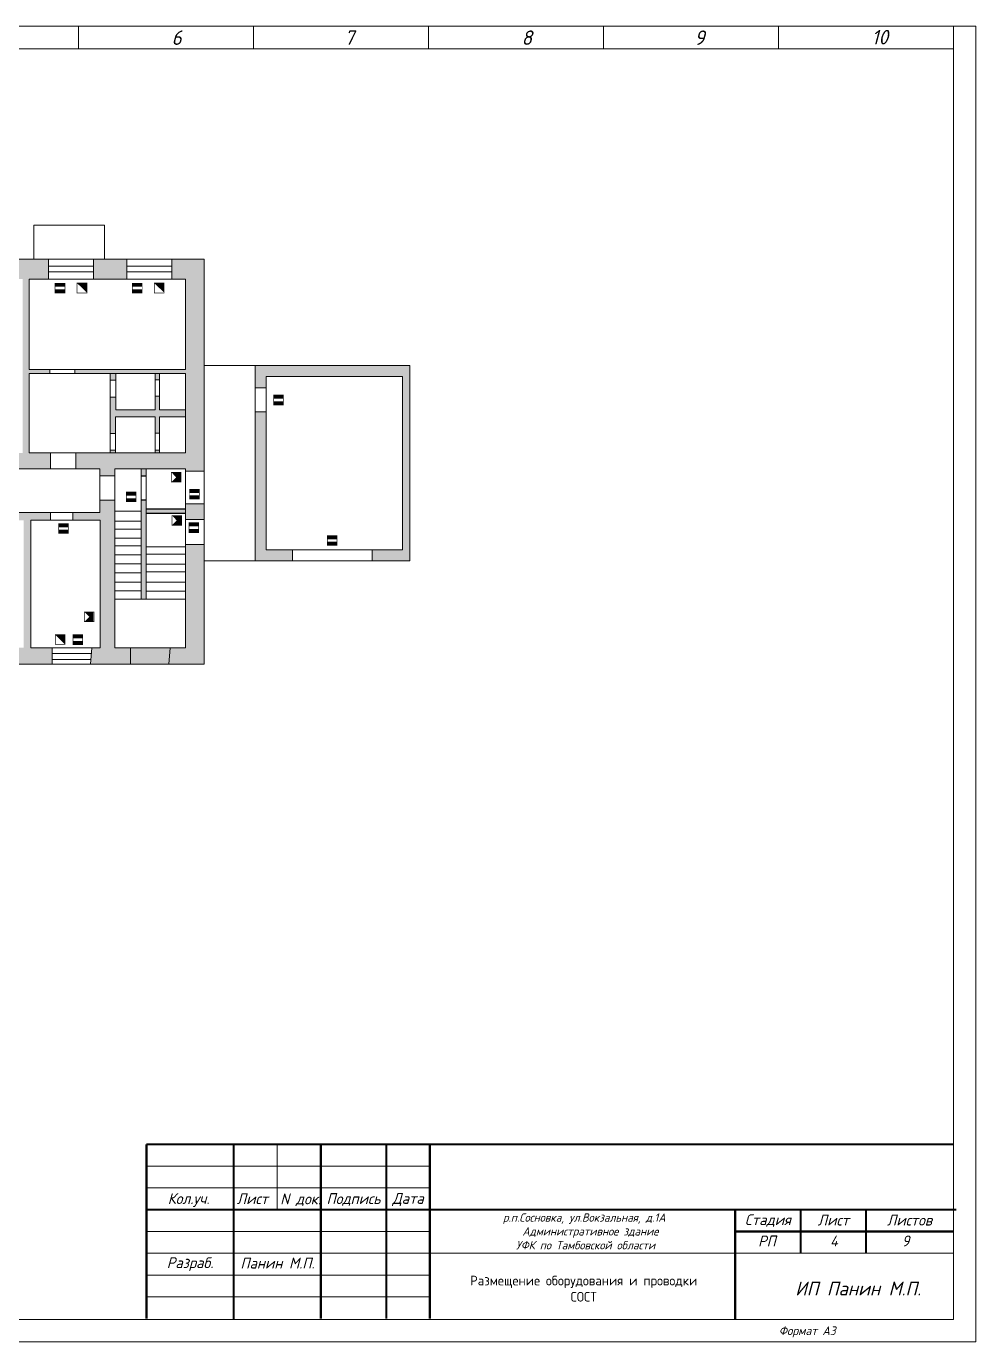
# Model space of a CAD drawing. Header units: inches. Extents: x 859 to 2956, y 393 to 1752.
# Drawn here: x 2884.4 to 2953, y 1273.5 to 1368.6 of the extents above; entities that cross this region are included whole.
import ezdxf

# ---------------------------------------------------------------- set-up
doc = ezdxf.new("R2010")
doc.units = ezdxf.units.IN
doc.header["$MEASUREMENT"] = 0
doc.linetypes.add('Caddy_Solid', pattern=[0])
doc.layers.get('0').transparency = 0.7
for name, color, linetype in [('BLK_12_THHN', 9, 'Continuous'), ('DESC', 7, 'Continuous'), ('LINK', 9, 'Continuous')]:
    doc.layers.add(name, color=color, linetype=linetype)
doc.styles.get("Standard").update_dxf_attribs({"font": 'GOST_Common Italic_0.ttf'})

# ---------------------------------------------------------------- blocks, each defined once
blk = doc.blocks.new('Звуковой')
blk.add_lwpolyline([(0.1, 2.9, 0, 4, 0), (1.5, 1.51, 4, 4, 0)], format="xyseb")
at = {"const_width": 0.2}
blk.add_lwpolyline([(0, 0), (0, 3), (3, 3), (3, 0)], close=True, dxfattribs=at)
blk = doc.blocks.new('Объем')
at = {"const_width": 0.2}
blk.add_lwpolyline([(0, 0), (0, 3), (3, 3), (3, 0)], close=True, dxfattribs=at)
for points in [[(0.21, 2.94), (0.21, 0.09)], [(0.41, 2.94), (0.41, 0.09)], [(0.61, 2.94), (0.61, 0.09)], [(0.8, 2.94), (0.8, 0.09)], [(1.01, 2.94), (1.01, 0.09)], [(1.21, 2.94), (1.21, 0.09)], [(1.39, 1.52), (2.81, 2.97)], [(1.39, 2.94), (1.39, 0.09)], [(1.39, 1.48), (2.82, 0.03)], [(1.56, 2.93), (1.56, 1.76)], [(1.56, 0.09), (1.56, 1.25)], [(1.74, 0.06), (1.74, 1.05)], [(1.76, 2.94), (1.76, 1.94)], [(1.94, 2.95), (1.94, 2.15)], [(1.94, 0.06), (1.94, 0.87)], [(2.13, 2.93), (2.13, 2.33)], [(2.13, 0.05), (2.13, 0.66)], [(2.3, 2.93), (2.3, 2.52)], [(2.31, 0.06), (2.31, 0.48)], [(2.49, 2.94), (2.49, 2.7)], [(2.49, 0.07), (2.49, 0.29)]]:
    blk.add_lwpolyline(points, dxfattribs=at)

msp = doc.modelspace()

# ---------------------------------------------------------------- hatches: boundary and pattern name
at = {"layer": 'DESC'}
h = msp.add_hatch(color=0, dxfattribs=at)
h.dxf.hatch_style = 1
h.paths.add_polyline_path([(2838.055, 1340.565), (2839.33, 1340.565), (2839.33, 1350.309), (2840.451, 1350.309), (2840.451, 1351.752), (2838.055, 1351.752)], flags=17)
h.paths.add_polyline_path([(2845.073, 1350.309), (2846.349, 1350.309), (2846.349, 1351.752), (2845.115, 1351.752), (2843.698, 1351.752), (2843.698, 1350.309), (2844.527, 1350.309), (2844.527, 1337.743), (2839.33, 1337.743), (2839.33, 1338.696), (2838.055, 1338.696), (2838.055, 1336.467), (2839.33, 1336.467), (2839.33, 1336.602), (2844.527, 1336.602), (2844.527, 1336.079), (2845.073, 1336.079), (2845.073, 1336.602), (2847.273, 1336.602), (2847.273, 1337.743), (2845.073, 1337.743)])
h.paths.add_polyline_path([(2853.051, 1350.309), (2853.051, 1351.752), (2849.596, 1351.752), (2849.596, 1350.309), (2851.008, 1350.309), (2851.008, 1337.743), (2849.096, 1337.743), (2849.096, 1336.602), (2853.804, 1336.602), (2853.804, 1337.743), (2851.528, 1337.743), (2851.528, 1350.309)])
h.paths.add_polyline_path([(2859.618, 1350.309), (2859.618, 1351.752), (2856.298, 1351.752), (2856.298, 1350.309)])
h.paths.add_polyline_path([(2864.782, 1350.309), (2866.384, 1350.309), (2866.384, 1351.752), (2864.877, 1351.752), (2862.865, 1351.752), (2862.865, 1350.309), (2864.199, 1350.309), (2864.199, 1337.743), (2862.058, 1337.743), (2862.058, 1336.602), (2866.829, 1336.602), (2866.829, 1337.743), (2864.782, 1337.743)])
h.paths.add_polyline_path([(2871.261, 1350.309), (2871.261, 1337.743), (2868.652, 1337.743), (2868.652, 1336.602), (2873.561, 1336.602), (2873.561, 1337.743), (2871.589, 1337.743), (2871.589, 1350.309), (2873.016, 1350.309), (2873.016, 1351.752), (2869.631, 1351.752), (2869.631, 1350.309)])
h.paths.add_polyline_path([(2879.634, 1350.309), (2879.634, 1351.752), (2876.263, 1351.752), (2876.263, 1350.309), (2877.652, 1350.309), (2877.652, 1337.743), (2875.385, 1337.743), (2875.385, 1336.602), (2879.943, 1336.602), (2879.943, 1337.743), (2878.229, 1337.743), (2878.229, 1350.309)])
h.paths.add_polyline_path([(2884.164, 1350.309), (2884.164, 1337.743), (2881.767, 1337.743), (2881.767, 1336.602), (2886.177, 1336.602), (2886.177, 1337.743), (2884.62, 1337.743), (2884.62, 1343.481), (2886.118, 1343.481), (2886.118, 1343.769), (2884.62, 1343.769), (2884.62, 1350.309), (2886.018, 1350.309), (2886.018, 1351.752), (2884.969, 1351.752), (2882.881, 1351.752), (2882.881, 1350.309)])
h.paths.add_polyline_path([(2891.678, 1350.309), (2891.678, 1351.752), (2889.265, 1351.752), (2889.265, 1350.309)], flags=17)
h.paths.add_polyline_path([(2897.272, 1351.752), (2894.925, 1351.752), (2894.925, 1350.309), (2895.911, 1350.309), (2895.911, 1343.769), (2887.928, 1343.769), (2887.928, 1343.481), (2895.911, 1343.481), (2895.911, 1337.743), (2888.001, 1337.743), (2888.001, 1336.602), (2889.734, 1336.602), (2889.734, 1336.087), (2890.81, 1336.087), (2890.81, 1336.597), (2895.911, 1336.597), (2895.911, 1336.419), (2897.272, 1336.419)])
at = {"layer": 'DESC', "lineweight": 15}
h = msp.add_hatch(color=0, dxfattribs=at)
h.dxf.hatch_style = 1
h.paths.add_polyline_path([(2886.502, 1349.567), (2886.502, 1349.305), (2887.208, 1349.305), (2887.208, 1349.567)])
h.paths.add_polyline_path([(2887.208, 1349.749), (2887.208, 1350.011), (2886.502, 1350.011), (2886.502, 1349.749)])
h = msp.add_hatch(color=0, dxfattribs=at)
h.dxf.hatch_style = 1
h.paths.add_polyline_path([(2892.087, 1349.567), (2892.087, 1349.305), (2892.792, 1349.305), (2892.792, 1349.567)])
h.paths.add_polyline_path([(2892.792, 1349.749), (2892.792, 1350.011), (2892.087, 1350.011), (2892.087, 1349.749)])
at = {"layer": 'DESC'}
h = msp.add_hatch(color=0, dxfattribs=at)
h.dxf.hatch_style = 1
h.paths.add_polyline_path([(2897.272, 1331.128), (2895.911, 1331.128), (2895.911, 1323.67), (2894.813, 1323.67), (2894.727, 1322.481), (2897.272, 1322.481)])
h.paths.add_polyline_path([(2897.272, 1332.943), (2897.272, 1334.072), (2895.911, 1334.072), (2895.911, 1332.943)])
h.paths.add_polyline_path([(2890.81, 1323.67), (2890.81, 1334.338), (2889.734, 1334.338), (2889.734, 1333.448), (2887.795, 1333.448), (2887.795, 1332.888), (2889.758, 1332.888), (2889.758, 1323.67), (2889.147, 1323.67), (2889.061, 1322.481), (2891.948, 1322.481), (2891.948, 1323.67)])
h.paths.add_polyline_path([(2881.544, 1333.448), (2881.544, 1332.888), (2884.228, 1332.888), (2884.228, 1323.67), (2882.526, 1323.67), (2882.44, 1322.481), (2883.285, 1322.481), (2886.281, 1322.481), (2886.281, 1323.67), (2884.752, 1323.67), (2884.752, 1332.888), (2886.178, 1332.888), (2886.178, 1333.448)])
h.paths.add_polyline_path([(2879.772, 1332.888), (2879.772, 1333.448), (2875.117, 1333.448), (2875.117, 1332.888), (2877.641, 1332.888), (2877.641, 1328.683), (2871.424, 1328.683), (2871.424, 1332.888), (2873.588, 1332.888), (2873.588, 1333.448), (2871.07, 1333.448), (2871.07, 1328.092), (2871.424, 1328.092), (2871.424, 1328.291), (2877.641, 1328.291), (2877.641, 1323.67), (2875.934, 1323.67), (2875.847, 1322.481), (2879.661, 1322.481), (2879.661, 1323.67), (2878.141, 1323.67), (2878.141, 1332.888)])
h.paths.add_polyline_path([(2871.424, 1323.67), (2871.424, 1326.52), (2871.07, 1326.52), (2871.07, 1323.67), (2869.93, 1323.67), (2869.93, 1322.481), (2873.068, 1322.481), (2873.068, 1323.67)])
h.paths.add_polyline_path([(2865.993, 1322.481), (2865.993, 1323.67), (2864.612, 1323.67), (2864.612, 1333.448), (2861.961, 1333.448), (2861.961, 1332.888), (2864.104, 1332.888), (2864.104, 1323.67), (2862.439, 1323.67), (2862.353, 1322.481)])
h.paths.add_polyline_path([(2848.96, 1333.448), (2848.96, 1332.888), (2850.806, 1332.888), (2850.806, 1323.67), (2848.878, 1323.67), (2848.792, 1322.481), (2852.864, 1322.481), (2852.864, 1323.67), (2851.294, 1323.67), (2851.294, 1332.888), (2853.77, 1332.888), (2853.77, 1333.448)])
h.paths.add_polyline_path([(2860.107, 1332.888), (2860.107, 1333.448), (2855.492, 1333.448), (2855.492, 1332.888)])
h.paths.add_polyline_path([(2847.194, 1332.888), (2847.194, 1333.448), (2845.073, 1333.448), (2845.073, 1334.378), (2844.527, 1334.378), (2844.527, 1323.67), (2842.996, 1323.67), (2842.91, 1322.481), (2846.013, 1322.481), (2846.013, 1323.67), (2845.073, 1323.67), (2845.073, 1332.888)])
h.paths.add_polyline_path([(2838.055, 1322.481), (2840.131, 1322.481), (2840.131, 1323.67), (2839.33, 1323.67), (2839.33, 1330.733), (2838.055, 1330.733)])
h.paths.add_polyline_path([(2839.33, 1332.77), (2839.33, 1333.787), (2838.055, 1333.787), (2838.055, 1332.77)])
h.paths.add_polyline_path([(2860.234, 1336.602), (2860.234, 1337.743), (2855.627, 1337.743), (2855.627, 1336.602)])
h.paths.add_polyline_path([(2859.573, 1322.481), (2859.573, 1323.67), (2855.73, 1323.67), (2855.644, 1322.481)])
h.paths.add_polyline_path([(2911.602, 1343.26), (2911.602, 1330.738), (2909.406, 1330.738), (2909.406, 1329.944), (2912.113, 1329.944), (2912.113, 1344.054), (2900.943, 1344.054), (2900.943, 1342.447), (2901.736, 1342.447), (2901.736, 1343.26)])
h.paths.add_polyline_path([(2901.736, 1330.738), (2901.736, 1340.706), (2900.943, 1340.706), (2900.943, 1329.944), (2903.643, 1329.944), (2903.643, 1330.738)], flags=17)
h = msp.add_hatch(color=0, dxfattribs=at)
h.dxf.hatch_style = 1
h.paths.add_polyline_path([(2895.911, 1340.351), (2895.911, 1340.86), (2894.033, 1340.86), (2894.033, 1341.856), (2893.737, 1341.856), (2893.737, 1340.86), (2890.895, 1340.86), (2890.895, 1341.771), (2890.492, 1341.771), (2890.492, 1339.144), (2890.874, 1339.144), (2890.874, 1340.351), (2893.737, 1340.351), (2893.737, 1339.165), (2894.033, 1339.165), (2894.033, 1340.351)])
h.paths.add_polyline_path([(2890.895, 1343.481), (2890.492, 1343.481), (2890.492, 1343), (2890.895, 1343)])
h.paths.add_polyline_path([(2894.033, 1343.481), (2893.737, 1343.481), (2893.737, 1343.021), (2894.033, 1343.021)])
h.paths.add_polyline_path([(2894.033, 1337.957), (2893.737, 1337.957), (2893.737, 1337.743), (2894.033, 1337.743)])
h.paths.add_polyline_path([(2890.492, 1337.957), (2890.492, 1337.743), (2890.874, 1337.743), (2890.874, 1337.957)])
at = {"layer": 'DESC', "lineweight": 15}
h = msp.add_hatch(color=0, dxfattribs=at)
h.dxf.hatch_style = 1
h.paths.add_polyline_path([(2902.289, 1341.482), (2902.289, 1341.22), (2902.994, 1341.22), (2902.994, 1341.482)])
h.paths.add_polyline_path([(2902.994, 1341.664), (2902.994, 1341.925), (2902.289, 1341.925), (2902.289, 1341.664)])
h = msp.add_hatch(color=0, dxfattribs=at)
h.dxf.hatch_style = 1
h.paths.add_polyline_path([(2891.642, 1334.477), (2891.642, 1334.215), (2892.348, 1334.215), (2892.348, 1334.477)])
h.paths.add_polyline_path([(2892.348, 1334.659), (2892.348, 1334.92), (2891.642, 1334.92), (2891.642, 1334.659)])
h = msp.add_hatch(color=0, dxfattribs=at)
h.dxf.hatch_style = 1
h.paths.add_polyline_path([(2896.21, 1334.679), (2896.21, 1334.417), (2896.915, 1334.417), (2896.915, 1334.679)])
h.paths.add_polyline_path([(2896.915, 1334.861), (2896.915, 1335.123), (2896.21, 1335.123), (2896.21, 1334.861)])
h = msp.add_hatch(color=0, dxfattribs=at)
h.dxf.hatch_style = 1
h.paths.add_polyline_path([(2886.756, 1332.192), (2886.756, 1331.93), (2887.461, 1331.93), (2887.461, 1332.192)])
h.paths.add_polyline_path([(2887.461, 1332.374), (2887.461, 1332.636), (2886.756, 1332.636), (2886.756, 1332.374)])
h = msp.add_hatch(color=0, dxfattribs=at)
h.dxf.hatch_style = 1
h.paths.add_polyline_path([(2896.164, 1332.255), (2896.164, 1331.994), (2896.87, 1331.994), (2896.87, 1332.255)])
h.paths.add_polyline_path([(2896.87, 1332.437), (2896.87, 1332.699), (2896.164, 1332.699), (2896.164, 1332.437)])
h = msp.add_hatch(color=0, dxfattribs=at)
h.dxf.hatch_style = 1
h.paths.add_polyline_path([(2906.165, 1331.333), (2906.165, 1331.071), (2906.871, 1331.071), (2906.871, 1331.333)])
h.paths.add_polyline_path([(2906.871, 1331.515), (2906.871, 1331.777), (2906.165, 1331.777), (2906.165, 1331.515)])
h = msp.add_hatch(color=0, dxfattribs=at)
h.dxf.hatch_style = 1
h.paths.add_polyline_path([(2887.796, 1324.164), (2887.796, 1323.902), (2888.502, 1323.902), (2888.502, 1324.164)])
h.paths.add_polyline_path([(2888.502, 1324.346), (2888.502, 1324.607), (2887.796, 1324.607), (2887.796, 1324.346)])
at = {"layer": 'LINK'}
h = msp.add_hatch(color=0, dxfattribs=at)
h.dxf.hatch_style = 1
h.paths.add_polyline_path([(2893.088, 1336.597), (2892.712, 1336.597), (2892.712, 1336.097), (2893.088, 1336.097)])
h.paths.add_polyline_path([(2893.088, 1334.369), (2892.712, 1334.369), (2892.712, 1327.174), (2893.088, 1327.174)])
h = msp.add_hatch(color=0, dxfattribs=at)
h.dxf.hatch_style = 1
h.paths.add_polyline_path([(2893.088, 1333.692), (2893.088, 1333.375), (2895.911, 1333.375), (2895.911, 1333.692)])
h = msp.add_hatch(color=0, dxfattribs=at)
h.dxf.hatch_style = 1
h.paths.add_polyline_path([(2891.948, 1323.67), (2891.948, 1322.481), (2894.727, 1322.481), (2894.813, 1323.67)])

# ---------------------------------------------------------------- linework, layer by layer
at = {"layer": 'BLK_12_THHN', "color": 0, "lineweight": 15}
for p, q in [((2838.055, 1351.752), (2897.272, 1351.752)), ((2886.018, 1351.752), (2886.018, 1350.309)), ((2889.265, 1351.752), (2889.265, 1350.309)), ((2891.678, 1351.752), (2891.678, 1350.309)), ((2894.925, 1351.752), (2894.925, 1350.309)), ((2897.272, 1351.752), (2897.272, 1322.481)), ((2886.018, 1351.239), (2889.265, 1351.239)), ((2886.018, 1350.84), (2889.265, 1350.84)), ((2891.678, 1351.239), (2894.925, 1351.239)), ((2891.678, 1350.84), (2894.925, 1350.84)), ((2900.943, 1344.054), (2897.272, 1344.054)), ((2886.118, 1343.769), (2886.118, 1343.481)), ((2887.928, 1343.769), (2887.928, 1343.481)), ((2890.492, 1343.481), (2890.492, 1337.743)), ((2890.492, 1343), (2890.895, 1343)), ((2893.737, 1343.021), (2894.033, 1343.021)), ((2900.943, 1342.447), (2901.736, 1342.447)), ((2890.492, 1341.771), (2890.895, 1341.771)), ((2893.737, 1341.856), (2894.033, 1341.856)), ((2900.943, 1340.706), (2901.736, 1340.706)), ((2890.492, 1339.144), (2890.874, 1339.144)), ((2893.737, 1339.165), (2894.033, 1339.165)), ((2886.177, 1337.743), (2886.177, 1336.602)), ((2888.001, 1337.743), (2888.001, 1336.602)), ((2890.492, 1337.957), (2890.874, 1337.957)), ((2893.737, 1337.957), (2894.033, 1337.957)), ((2845.073, 1336.602), (2889.734, 1336.602)), ((2889.734, 1336.602), (2889.734, 1333.448)), ((2892.712, 1336.597), (2892.712, 1327.174)), ((2893.088, 1336.597), (2893.088, 1327.174)), ((2895.911, 1336.419), (2897.272, 1336.419)), ((2889.734, 1336.087), (2890.81, 1336.087)), ((2889.734, 1333.448), (2871.07, 1333.448)), ((2886.178, 1333.448), (2886.178, 1332.888)), ((2887.795, 1333.448), (2887.795, 1332.888)), ((2889.734, 1334.338), (2890.81, 1334.338)), ((2890.81, 1333.529), (2892.712, 1333.529)), ((2895.911, 1334.072), (2897.272, 1334.072)), ((2890.81, 1332.812), (2892.712, 1332.812)), ((2895.911, 1332.943), (2897.272, 1332.943)), ((2890.81, 1332.231), (2892.712, 1332.231)), ((2890.81, 1331.582), (2892.712, 1331.582)), ((2890.81, 1331.035), (2892.712, 1331.035)), ((2893.088, 1330.967), (2895.911, 1330.967)), ((2895.911, 1331.128), (2897.272, 1331.128)), ((2903.643, 1330.738), (2903.643, 1329.944)), ((2909.406, 1330.738), (2909.406, 1329.944)), ((2890.81, 1330.386), (2892.712, 1330.386)), ((2890.81, 1329.736), (2892.712, 1329.736)), ((2893.088, 1330.42), (2895.911, 1330.42)), ((2893.088, 1329.702), (2895.911, 1329.702)), ((2900.943, 1329.944), (2897.272, 1329.944)), ((2890.81, 1329.087), (2892.712, 1329.087)), ((2893.088, 1329.156), (2895.911, 1329.156)), ((2890.81, 1328.404), (2892.712, 1328.404)), ((2890.81, 1327.789), (2892.712, 1327.789)), ((2893.088, 1328.404), (2895.911, 1328.404)), ((2893.088, 1327.754), (2895.911, 1327.754)), ((2890.81, 1327.174), (2895.911, 1327.174)), ((2886.281, 1323.67), (2886.281, 1322.481)), ((2886.281, 1323.244), (2889.116, 1323.245)), ((2889.147, 1323.67), (2889.061, 1322.481)), ((2891.948, 1323.67), (2891.948, 1322.481)), ((2894.813, 1323.67), (2894.727, 1322.481)), ((2897.272, 1322.481), (2838.055, 1322.481)), ((2886.281, 1322.814), (2889.085, 1322.814))]:
    msp.add_line(p, q, dxfattribs=at)
for points in [[(2884.969, 1351.752), (2890.078, 1351.752), (2890.078, 1354.207), (2884.969, 1354.207)], [(2884.62, 1350.309), (2895.911, 1350.309), (2895.911, 1343.769), (2884.62, 1343.769)], [(2900.943, 1344.054), (2912.113, 1344.054), (2912.113, 1329.944), (2900.943, 1329.944)], [(2884.62, 1343.481), (2895.911, 1343.481), (2895.911, 1337.743), (2884.62, 1337.743)], [(2890.895, 1340.86), (2893.737, 1340.86), (2893.737, 1343.481), (2890.895, 1343.481)], [(2894.033, 1340.86), (2895.911, 1340.86), (2895.911, 1343.481), (2894.033, 1343.481)], [(2901.736, 1343.26), (2911.602, 1343.26), (2911.602, 1330.738), (2901.736, 1330.738)], [(2893.737, 1340.351), (2890.874, 1340.351), (2890.874, 1337.743), (2893.737, 1337.743)], [(2894.033, 1340.351), (2895.911, 1340.351), (2895.911, 1337.743), (2894.033, 1337.743)], [(2895.911, 1336.597), (2890.81, 1336.597), (2890.81, 1323.67), (2895.911, 1323.67)], [(2884.752, 1332.888), (2889.758, 1332.888), (2889.758, 1323.67), (2884.752, 1323.67)]]:
    msp.add_lwpolyline(points, close=True, dxfattribs=at)
at = {"layer": 'DESC', "linetype": 'Caddy_Solid', "lineweight": 15}
for p, q in [((2888.195, 1366.971), (2888.195, 1368.571)), ((2900.835, 1366.971), (2900.835, 1368.571)), ((2913.475, 1366.971), (2913.475, 1368.571)), ((2926.115, 1366.971), (2926.115, 1368.571)), ((2938.755, 1366.971), (2938.755, 1368.571)), ((2951.395, 1366.971), (2951.395, 1368.571)), ((2824.995, 1366.952), (2951.395, 1366.952)), ((2951.395, 1366.952), (2951.395, 1275.131)), ((2951.395, 1275.131), (2821.155, 1275.131))]:
    msp.add_line(p, q, dxfattribs=at)
at = {"layer": 'DESC', "color": 0, "lineweight": 15}
for p, q in [((2902.55, 1287.795), (2902.55, 1283.07)), ((2893.1, 1286.22), (2913.575, 1286.22)), ((2893.1, 1284.645), (2913.575, 1284.645)), ((2893.1, 1281.495), (2913.575, 1281.495)), ((2893.1, 1279.92), (2913.575, 1279.92)), ((2913.575, 1279.92), (2951.375, 1279.92)), ((2893.1, 1278.345), (2913.575, 1278.345)), ((2893.1, 1276.77), (2913.575, 1276.77))]:
    msp.add_line(p, q, dxfattribs=at)
at = {"layer": 'DESC', "lineweight": 15}
msp.add_lwpolyline([(2818.595, 1273.531), (2952.995, 1273.531), (2952.995, 1368.571), (2818.595, 1368.571)], close=True, dxfattribs=at)
at = {"layer": 'DESC', "color": 0, "lineweight": 15}
for points, const_width in [([(2886.502, 1350.011), (2887.208, 1350.011), (2887.208, 1349.305), (2886.502, 1349.305), (2886.502, 1350.011)], 0.047), ([(2892.087, 1350.011), (2892.792, 1350.011), (2892.792, 1349.305), (2892.087, 1349.305), (2892.087, 1350.011)], 0.047), ([(2902.289, 1341.925), (2902.994, 1341.925), (2902.994, 1341.22), (2902.289, 1341.22), (2902.289, 1341.925)], 0.047), ([(2891.642, 1334.92), (2892.348, 1334.92), (2892.348, 1334.215), (2891.642, 1334.215), (2891.642, 1334.92)], 0.047), ([(2896.21, 1335.123), (2896.915, 1335.123), (2896.915, 1334.417), (2896.21, 1334.417), (2896.21, 1335.123)], 0.047), ([(2886.756, 1332.636), (2887.461, 1332.636), (2887.461, 1331.93), (2886.756, 1331.93), (2886.756, 1332.636)], 0.047), ([(2896.164, 1332.699), (2896.87, 1332.699), (2896.87, 1331.994), (2896.164, 1331.994), (2896.164, 1332.699)], 0.047), ([(2906.165, 1331.777), (2906.871, 1331.777), (2906.871, 1331.071), (2906.165, 1331.071), (2906.165, 1331.777)], 0.047), ([(2887.796, 1324.607), (2888.502, 1324.607), (2888.502, 1323.902), (2887.796, 1323.902), (2887.796, 1324.607)], 0.047), ([(2893.1, 1287.795), (2951.375, 1287.795)], 0.158), ([(2893.1, 1287.795), (2893.1, 1275.195)], 0.158), ([(2899.4, 1287.795), (2899.4, 1275.131)], 0.158), ([(2905.7, 1287.795), (2905.7, 1275.195)], 0.158), ([(2910.425, 1287.795), (2910.425, 1275.195)], 0.158), ([(2913.575, 1287.795), (2913.575, 1275.195)], 0.158), ([(2893.1, 1283.07), (2951.375, 1283.07)], 0.158), ([(2893.312, 1283.07), (2951.587, 1283.07)], 0.158), ([(2935.625, 1275.131), (2935.625, 1283.07)], 0.158), ([(2940.35, 1279.92), (2940.35, 1283.07)], 0.158), ([(2945.075, 1279.92), (2945.075, 1283.07)], 0.158), ([(2935.625, 1281.495), (2951.375, 1281.495)], 0.158)]:
    msp.add_lwpolyline(points, dxfattribs=dict(at, const_width=const_width))
at = {"layer": 'LINK', "color": 0}
for p, q in [((2892.712, 1336.097), (2893.088, 1336.097)), ((2892.712, 1334.369), (2893.088, 1334.369)), ((2895.911, 1333.692), (2893.088, 1333.692)), ((2895.911, 1333.375), (2893.088, 1333.375))]:
    msp.add_line(p, q, dxfattribs=at)

# ---------------------------------------------------------------- block references
at = {"layer": 'DESC', "color": 0}
for name, p, xscale, yscale, zscale, rotation in [('Звуковой', (2888.091, 1350.017), 0.2351986559999729, 0.2351986559999729, 0.2351986559999729, 270), ('Звуковой', (2893.675, 1350.017), 0.2351986559999729, 0.2351986559999729, 0.2351986559999729, 270), ('Объем', (2895.601, 1335.641), -0.2351865600000282, 0.2351865600000034, 0.23518656, 0.05815664228504325), ('Объем', (2895.646, 1332.515), -0.2351865600000282, 0.2351865600000034, 0.23518656, 0.05815664228504325), ('Объем', (2889.325, 1325.547), -0.2351865600000282, 0.2351865600000034, 0.23518656, 0.05815664228504325), ('Звуковой', (2886.513, 1324.612), 0.2351986559999729, 0.2351986559999729, 0.2351986559999729, 270)]:
    msp.add_blockref(name, p, dxfattribs=dict(at, xscale=xscale, yscale=yscale, zscale=zscale, rotation=rotation))

# ---------------------------------------------------------------- texts
at = {"layer": 'DESC', "lineweight": 13}
for s, height, p in [('6', 1.048, (2894.915, 1367.227)), ('7', 1.048, (2907.395, 1367.227)), ('8', 1.048, (2920.195, 1367.227)), ('9', 1.048, (2932.675, 1367.227)), ('10', 1.048, (2945.475, 1367.262)), ('Формат А3', 0.6288, (2938.775, 1274.01))]:
    msp.add_text(s, height=height, dxfattribs=at).set_placement(p)
at = {"layer": 'DESC', "color": 0, "lineweight": 15}
for s, height, p in [('Кол.уч.', 0.7875, (2894.639, 1283.479)), ('Лист', 0.7875, (2899.618, 1283.468)), ('N док.', 0.7875, (2902.764, 1283.455)), ('РП', 0.7875, (2937.277, 1280.413)), ('4', 0.787, (2942.475, 1280.413)), ('9', 0.787, (2947.654, 1280.413))]:
    msp.add_text(s, height=height, dxfattribs=at).set_placement(p)
at = {"layer": 'DESC', "color": 0, "lineweight": 15, "attachment_point": 5}
for s, insert, char_height, width in [('Подпись', (2908.056, 1283.804), 0.7875, 4.725), ('Дата', (2911.993, 1283.804), 0.7875, 3.15), ('Стадия', (2937.988, 1282.282), 0.7875, 4.725), ('Лист', (2942.71, 1282.317), 0.7875, 5.67), ('Листов', (2948.212, 1282.317), 0.7875, 5.33249), ('{\\fGOST Common|b0|i0|c204|p34;Размещение оборудования и проводки\\PСОСТ}', (2924.684, 1277.362), 0.7, 25.2)]:
    msp.add_mtext(s, dxfattribs=dict(at, insert=insert, char_height=char_height, width=width))
at = {"layer": 'DESC', "color": 0, "lineweight": 15, "attachment_point": 1}
for s, width, heights, insert, char_height in [('\\pi23.32503;р.п.Сосновка, ул.Вокзальная, д.1А\\P\\pi24.36617; Административное здание \\P\\pi24.27003;УФК по Тамбовской области', 59.19188, [0], (2895.527, 1282.803), 0.6), ('\\pi4.80835;ИП Панин М.П.', 17.97427, [1.738], (2935.151, 1277.871), 1)]:
    msp.add_mtext_dynamic_manual_height_columns(s, width=width, gutter_width=1, heights=heights, dxfattribs=dict(at, insert=insert, char_height=char_height))
at = {"layer": 'DESC', "color": 0, "insert": (2896.25, 1279.132), "char_height": 0.7875, "width": 6.3, "attachment_point": 5}
msp.add_mtext('Разраб.', dxfattribs=at)
at = {"layer": 'DESC', "lineweight": 15, "insert": (2902.564, 1279.209), "char_height": 0.7875, "width": 6.3, "attachment_point": 5}
msp.add_mtext('Панин М.П.', dxfattribs=at)

doc.saveas('drawing.dxf')
